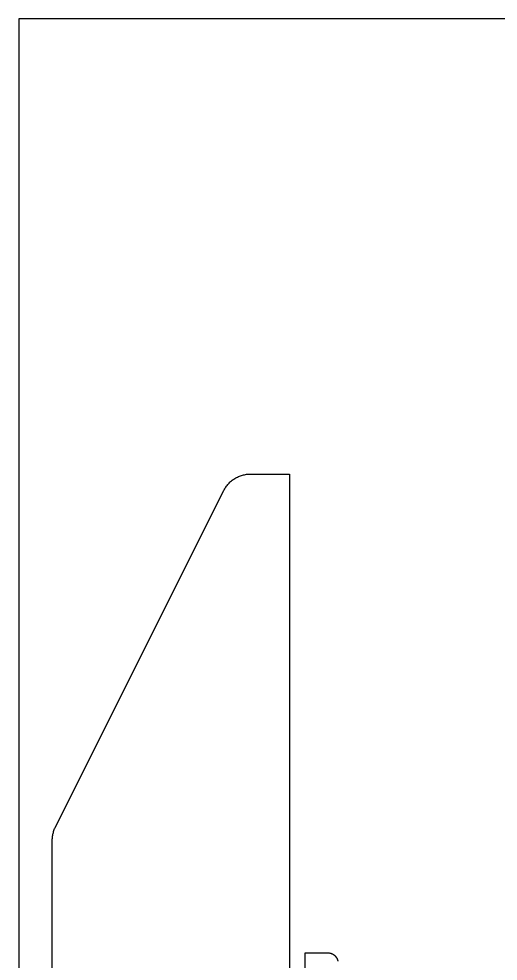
# Model space of a CAD drawing. Header units: inches. Extents: x 0 to 97, y -45 to 96.
# Drawn here: x 49 to 73, y 48.77 to 96 of the extents above; entities that cross this region are included whole.
import ezdxf

# ---------------------------------------------------------------- set-up
doc = ezdxf.new("R2010")
doc.units = ezdxf.units.IN
doc.header["$MEASUREMENT"] = 0
doc.layers.add('Information', color=7, linetype='Continuous', true_color=0x000000)
doc.layers.add('Outside Profiling (.78_ Depth)', color=7, linetype='Continuous', true_color=0x007f00)

msp = doc.modelspace()

# ---------------------------------------------------------------- linework, layer by layer
at = {"layer": 'Information'}
for p, q in [((97, 96), (49, 96)), ((49, 96), (49, 0))]:
    msp.add_line(p, q, dxfattribs=at)
at = {"layer": 'Outside Profiling (.78_ Depth)'}
for p, q in [((59.495, 72.698), (59.531, 72.735)), ((59.531, 72.735), (59.567, 72.772)), ((59.567, 72.772), (59.606, 72.807)), ((59.606, 72.807), (59.645, 72.841)), ((59.645, 72.841), (59.686, 72.873)), ((59.686, 72.873), (59.727, 72.904)), ((59.727, 72.904), (59.77, 72.934)), ((59.77, 72.934), (59.814, 72.962)), ((59.814, 72.962), (59.858, 72.988)), ((59.858, 72.988), (59.904, 73.013)), ((59.904, 73.013), (59.95, 73.036)), ((59.95, 73.036), (59.997, 73.058)), ((59.997, 73.058), (60.045, 73.078)), ((60.045, 73.078), (60.093, 73.097)), ((60.093, 73.097), (60.143, 73.113)), ((60.143, 73.113), (60.192, 73.129)), ((60.192, 73.129), (60.242, 73.142)), ((60.242, 73.142), (60.293, 73.153)), ((60.293, 73.153), (60.344, 73.163)), ((60.344, 73.163), (60.395, 73.171)), ((60.395, 73.171), (60.447, 73.178)), ((60.447, 73.178), (60.498, 73.182)), ((60.498, 73.182), (60.55, 73.185)), ((60.55, 73.185), (60.602, 73.186)), ((60.602, 73.186), (62.56, 73.186)), ((62.56, 73.186), (62.56, 49.186)), ((50.833, 55.502), (59.26, 72.356)), ((59.26, 72.356), (59.284, 72.402)), ((59.284, 72.402), (59.31, 72.448)), ((59.31, 72.448), (59.337, 72.492)), ((59.337, 72.492), (59.366, 72.535)), ((59.366, 72.535), (59.396, 72.577)), ((59.396, 72.577), (59.428, 72.619)), ((59.428, 72.619), (59.461, 72.659)), ((59.461, 72.659), (59.495, 72.698)), ((50.727, 55.224), (50.741, 55.272)), ((50.741, 55.272), (50.757, 55.319)), ((50.757, 55.319), (50.774, 55.366)), ((50.774, 55.366), (50.792, 55.412)), ((50.792, 55.412), (50.812, 55.458)), ((50.812, 55.458), (50.833, 55.502)), ((50.675, 54.831), (50.676, 54.881)), ((50.675, 2.686), (50.675, 54.831)), ((50.676, 54.881), (50.678, 54.931)), ((50.678, 54.931), (50.682, 54.98)), ((50.682, 54.98), (50.688, 55.03)), ((50.688, 55.03), (50.696, 55.079)), ((50.696, 55.079), (50.705, 55.128)), ((50.705, 55.128), (50.715, 55.176)), ((50.715, 55.176), (50.727, 55.224)), ((62.56, 49.186), (62.56, 25.386)), ((63.34, 25.386), (63.34, 49.186)), ((63.34, 49.186), (64.479, 49.186)), ((64.479, 49.186), (64.497, 49.185)), ((64.497, 49.185), (64.514, 49.184)), ((64.514, 49.184), (64.531, 49.183)), ((64.531, 49.183), (64.547, 49.181)), ((64.547, 49.181), (64.564, 49.178)), ((64.564, 49.178), (64.581, 49.175)), ((64.581, 49.175), (64.598, 49.171)), ((64.598, 49.171), (64.614, 49.167)), ((64.614, 49.167), (64.631, 49.162)), ((64.631, 49.162), (64.647, 49.157)), ((64.647, 49.157), (64.663, 49.151)), ((64.663, 49.151), (64.678, 49.144)), ((64.678, 49.144), (64.694, 49.137)), ((64.694, 49.137), (64.709, 49.13)), ((64.709, 49.13), (64.724, 49.122)), ((64.724, 49.122), (64.739, 49.113)), ((64.739, 49.113), (64.753, 49.104)), ((64.753, 49.104), (64.768, 49.094)), ((64.768, 49.094), (64.781, 49.084)), ((64.781, 49.084), (64.795, 49.074)), ((64.795, 49.074), (64.808, 49.063)), ((64.808, 49.063), (64.82, 49.051)), ((64.82, 49.051), (64.833, 49.039)), ((64.833, 49.039), (64.845, 49.027)), ((64.845, 49.027), (64.856, 49.015)), ((64.856, 49.015), (64.867, 49.002)), ((64.867, 49.002), (64.878, 48.988)), ((64.878, 48.988), (64.888, 48.974)), ((64.888, 48.974), (64.897, 48.96)), ((64.897, 48.96), (64.906, 48.946)), ((64.906, 48.946), (64.915, 48.931)), ((64.915, 48.931), (64.923, 48.916)), ((64.923, 48.916), (64.931, 48.901)), ((64.931, 48.901), (64.938, 48.885)), ((64.938, 48.885), (64.944, 48.87)), ((64.944, 48.87), (64.95, 48.854)), ((64.95, 48.854), (64.956, 48.838)), ((64.956, 48.838), (64.961, 48.821)), ((64.961, 48.821), (64.965, 48.805)), ((64.965, 48.805), (64.969, 48.788)), ((64.969, 48.788), (64.972, 48.771))]:
    msp.add_line(p, q, dxfattribs=at)

doc.saveas('drawing.dxf')
